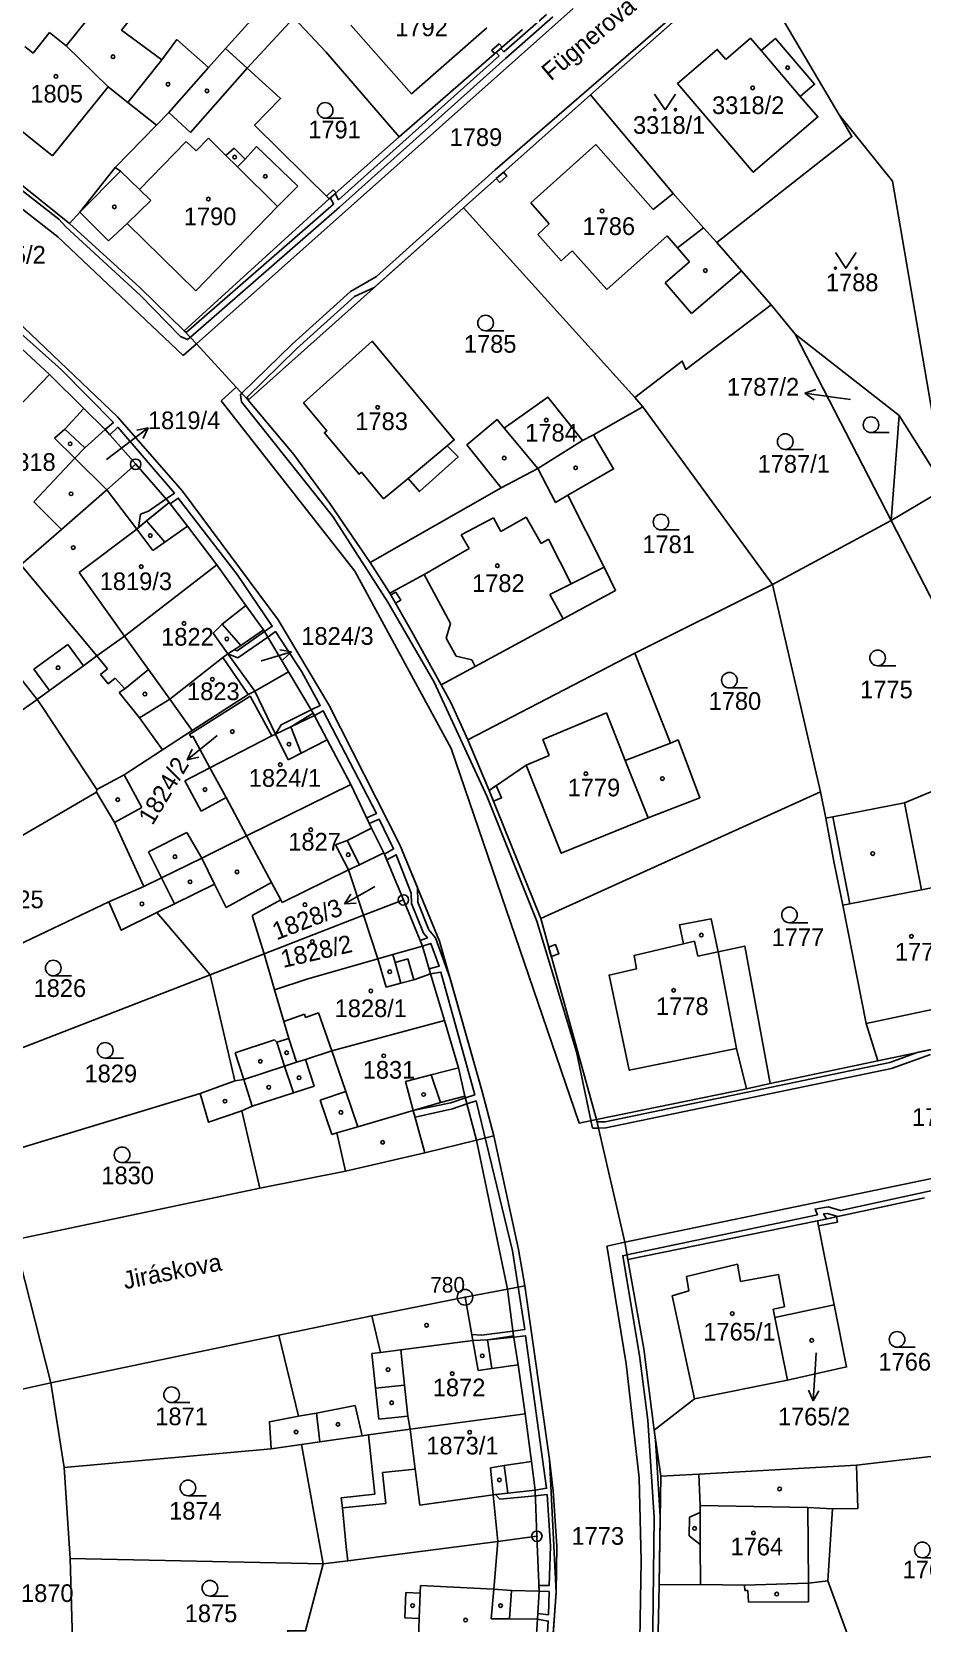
# Model space of a CAD drawing. Extents: x -784124 to -780570, y -980818 to -976926.
# Drawn here: x -782213.7 to -782128, y -978586.4 to -978433.4 of the extents above; entities that cross this region are included whole.
import ezdxf
from ezdxf.enums import TextEntityAlignment as Align

# ---------------------------------------------------------------- set-up
doc = ezdxf.new("R2010")
doc.units = 0
doc.header["$LTSCALE"] = 3.138375
doc.header["$MEASUREMENT"] = 0
doc.linetypes.add('0_051C', pattern=[0])
for name, color, linetype in [('1', 7, 'CONTINUOUS'), ('1008', 1, 'CONTINUOUS'), ('101', 1, 'CONTINUOUS'), ('1016', 1, 'CONTINUOUS'), ('1029', 1, 'CONTINUOUS'), ('105', 1, 'CONTINUOUS'), ('18', 1, 'CONTINUOUS'), ('21800', 1, 'CONTINUOUS'), ('21900', 1, 'CONTINUOUS'), ('21999', 1, 'CONTINUOUS'), ('23700', 1, 'CONTINUOUS'), ('304', 1, 'CONTINUOUS'), ('314', 1, 'CONTINUOUS'), ('402', 1, 'CONTINUOUS'), ('404', 1, 'CONTINUOUS')]:
    doc.layers.add(name, color=color, linetype=linetype)

# ---------------------------------------------------------------- blocks, each defined once
blk = doc.blocks.new('4_02$0')
at = {"layer": '404', "color": 255, "linetype": 'Continuous'}
blk.add_circle((-0.01, 0), 0.175, dxfattribs=at)
blk = doc.blocks.new('1029$1')
at = {"layer": '1029', "color": 6, "linetype": 'Continuous'}
for p, q in [((0, 3), (-0.5, 2)), ((0, 0), (0, 3)), ((0, 3), (0.5, 2))]:
    blk.add_line(p, q, dxfattribs=at)
blk = doc.blocks.new('3_04$3')
at = {"layer": '304', "color": 255, "linetype": 'Continuous'}
blk.add_line((0.01, 0), (1.76, 0), dxfattribs=at)
blk.add_circle((0.01, 0.75), 0.75, dxfattribs=at)
blk = doc.blocks.new('3_14$2')
at = {"layer": '314', "color": 255, "linetype": 'Continuous'}
blk.add_lwpolyline([(-1, 1.5), (0, 0), (1, 1.5)], dxfattribs=at)
for centre in [(-1, 0), (1, 0)]:
    blk.add_circle(centre, 0.1, dxfattribs=at)
blk = doc.blocks.new('$15')
at = {"layer": '1', "color": 254, "linetype": 'Continuous'}
for points in [[(2.485, 86.585), (8.565, 81.165), (13.575, 76.105), (12.785, 75.435), (13.225, 74.935), (13.985, 75.655), (19.435, 69.315), (18.635, 68.765), (18.925, 68.435), (19.025, 68.305), (19.815, 68.855), (25.465, 61.505), (28.845, 56.515), (28.115, 56.005), (28.425, 55.485), (29.175, 56.015), (31.685, 52.145), (33.475, 48.905), (32.605, 48.475), (32.905, 47.955), (33.755, 48.375), (38.865, 38.515), (37.935, 38.095), (38.185, 37.555), (39.135, 37.975), (40.525, 35.105), (39.635, 34.615), (39.865, 34.055), (40.765, 34.555), (42.225, 30.865), (42.255, 29.875), (43.405, 27.015), (43.785, 26.545), (43.095, 26.295), (43.305, 25.775), (44.105, 26.025), (44.895, 23.835), (43.935, 23.585), (44.085, 23.085), (45.075, 23.265), (48.325, 11.475), (47.435, 11.165), (47.585, 10.585), (48.475, 10.885), (51.955, -3.535), (53.135, -11.115), (51.995, -11.255), (52.055, -11.705), (52.075, -11.855), (53.225, -11.705), (55.235, -26.375), (54.135, -26.555), (54.155, -27.085), (55.295, -26.965), (55.615, -31.935), (55.505, -35.705), (54.495, -35.735), (54.515, -36.265), (55.485, -36.305), (55.425, -38.545), (54.385, -38.415), (54.355, -38.965), (55.395, -39.145), (54.845, -48.225)], [(55.045, -51.725), (56.175, -36.345), (56.215, -31.925), (55.875, -26.605), (55.525, -23.605), (53.145, -6.905), (52.545, -3.415), (50.155, 7.515), (49.035, 11.785), (45.955, 22.655), (44.545, 26.555), (43.925, 27.325), (42.855, 29.995), (42.815, 31.385), (41.115, 35.495), (34.295, 48.975), (29.425, 57.125), (20.225, 69.525), (13.975, 76.655), (2.875, 87.225)], [(-16.185, 113.925), (-16.645, 112.795), (-16.345, 112.615), (-9.145, 108.325), (-0.175, 102.275), (8.325, 95.675), (8.995, 94.945), (16.185, 88.315), (20.015, 84.375), (20.715, 84.095), (20.975, 84.325), (35.325, 96.815), (51.305, 111.125), (55.855, 115.115)], [(70.205, 117.645), (50.295, 100.415), (38.875, 90.165), (36.395, 88.715), (30.765, 83.635), (25.935, 78.925), (25.785, 78.785), (25.895, 78.105), (34.695, 67.075), (39.955, 58.845), (44.415, 51.145), (49.525, 40.135), (54.315, 28.155), (58.115, 15.585), (59.665, 8.265), (60.235, 8.265), (60.955, 8.275), (88.415, 13.985), (92.155, 15.345)], [(94.555, 2.755), (83.525, 0.325), (82.315, 0.685), (81.075, 0.485), (81.295, -0.065), (62.975, -3.925), (62.575, -4.005), (64.175, -13.595), (64.995, -19.805), (65.575, -29.175), (65.415, -42.625)], [(65.925, -43.255), (66.055, -35.665), (66.165, -29.045), (65.715, -21.745), (65.575, -20.795), (64.585, -12.975), (63.055, -4.385), (81.305, -0.645), (82.165, -0.465), (81.885, 0.005), (82.275, 0.065), (83.265, -0.225), (91.585, 1.555)], [(103.815, 18.225), (90.985, 15.555), (88.255, 14.565), (60.885, 8.875), (60.095, 8.865), (60.045, 9.085), (54.675, 28.415), (49.725, 40.725), (47.675, 45.595), (46.055, 49.135), (45.105, 50.905), (42.235, 56.065), (40.155, 59.705), (38.265, 62.665), (34.395, 68.315), (30.935, 73.035), (26.535, 78.275), (26.425, 78.565), (31.175, 83.195), (36.755, 88.235), (38.655, 89.095), (47.235, 96.765), (59.475, 107.615), (70.865, 117.715)], [(55.235, 115.365), (51.125, 111.775), (50.835, 112.085), (50.385, 111.685), (50.675, 111.375), (35.215, 97.535), (34.915, 98.145), (34.445, 97.735), (34.755, 97.115), (20.565, 84.765), (20.395, 84.945), (16.155, 89.055), (9.365, 95.245), (0.635, 102.225), (-3.255, 105.075), (-5.405, 106.515), (-13.325, 111.515), (-16.055, 113.125), (-8.835, 125.635)]]:
    blk.add_lwpolyline(points, dxfattribs=at)
blk = doc.blocks.new('1_01$18')
at = {"layer": '101', "color": 3, "linetype": 'Continuous'}
for radius in [0.75, 0.03]:
    blk.add_circle((0, 0), radius, dxfattribs=at)
blk = doc.blocks.new('1_05$19')
at = {"layer": '105', "color": 3, "linetype": 'Continuous'}
for radius in [0.5, 0.0303]:
    blk.add_circle((0, 0), radius, dxfattribs=at)

msp = doc.modelspace()

# ---------------------------------------------------------------- linework, layer by layer
at = {"layer": '1029', "color": 255, "linetype": 'Continuous'}
for p, q in [((-782134.94, -978468.75), (-782136.36, -978468.55)), ((-782206.5, -978474.51), (-782204.88, -978473.28)), ((-782191.61, -978493.89), (-782191.58, -978493.88)), ((-782195.84, -978501.05), (-782196.39, -978501.49)), ((-782180.67, -978515.56), (-782181, -978515.75)), ((-782138.22, -978560.41), (-782138.32, -978562.03))]:
    msp.add_line(p, q, dxfattribs=at)
at = {"layer": '21800', "color": 255, "linetype": 'Continuous'}
for p, q in [((-782210.37, -978434.73), (-782207.59, -978431.26)), ((-782197.85, -978463.37), (-782161.6, -978431.13)), ((-782213.56, -978435.42), (-782211.97, -978433.45)), ((-782211.97, -978433.45), (-782210.37, -978434.73)), ((-782177.15, -978439.34), (-782182.98, -978432.74)), ((-782169.92, -978432.99), (-782177.15, -978439.34)), ((-782214.34, -978434.8), (-782213.56, -978435.42)), ((-782206.35, -978438.66), (-782210.37, -978434.73)), ((-782195.06, -978435), (-782192.96, -978436.89)), ((-782201.16, -978436.08), (-782204.43, -978440.17)), ((-782143.53, -978435.19), (-782139.76, -978439.59)), ((-782192.96, -978436.89), (-782198.41, -978443.06)), ((-782206.35, -978438.66), (-782211.7, -978445.3)), ((-782204.43, -978440.17), (-782206.35, -978438.66)), ((-782204.43, -978440.17), (-782201.69, -978442.36)), ((-782198.41, -978443.06), (-782200.5, -978441.15)), ((-782211.7, -978445.3), (-782216.4, -978441.53)), ((-782223.66, -978443.36), (-782211.17, -978453.09)), ((-782203.32, -978448.54), (-782198.83, -978443.92)), ((-782198.83, -978443.92), (-782197.88, -978444.84)), ((-782197.88, -978444.84), (-782196.7, -978443.61)), ((-782196.7, -978443.61), (-782195.03, -978445.26)), ((-782159.42, -978444.22), (-782165.69, -978449.84)), ((-782153.9, -978450.47), (-782159.42, -978444.22)), ((-782195.03, -978445.26), (-782194.22, -978444.56)), ((-782193.89, -978446.38), (-782195.03, -978445.26)), ((-782194.22, -978444.56), (-782193.15, -978445.63)), ((-782193.89, -978446.38), (-782193.15, -978445.63)), ((-782193.15, -978445.63), (-782192.06, -978444.4)), ((-782192.06, -978444.4), (-782188.09, -978448.23)), ((-782205.14, -978446.77), (-782209.05, -978450.73)), ((-782205.14, -978446.77), (-782205.65, -978446.44)), ((-782203.32, -978448.54), (-782205.14, -978446.77)), ((-782190.04, -978450.17), (-782193.89, -978446.38)), ((-782202.23, -978449.6), (-782203.32, -978448.54)), ((-782188.09, -978448.23), (-782190.04, -978450.17)), ((-782204.51, -978451.82), (-782202.23, -978449.6)), ((-782190.04, -978450.17), (-782197.89, -978458.3)), ((-782165.69, -978449.84), (-782163.92, -978451.86)), ((-782151.98, -978448.94), (-782153.9, -978450.47)), ((-782209.05, -978450.73), (-782206.29, -978453.48)), ((-782206.29, -978453.48), (-782204.51, -978451.82)), ((-782197.89, -978458.3), (-782204.51, -978451.82)), ((-782163.92, -978451.86), (-782165, -978452.87)), ((-782211.17, -978453.09), (-782199.11, -978464.52)), ((-782165, -978452.87), (-782162.77, -978455.39)), ((-782158.37, -978458.16), (-782152.56, -978452.99)), ((-782152.56, -978452.99), (-782151.58, -978454.14)), ((-782151.58, -978454.14), (-782149.06, -978452.23)), ((-782162.77, -978455.39), (-782161.69, -978454.43)), ((-782161.69, -978454.43), (-782158.37, -978458.16)), ((-782151.58, -978454.14), (-782150.41, -978455.5)), ((-782150.41, -978455.5), (-782152.76, -978457.52)), ((-782150.22, -978460.48), (-782145.42, -978456.36)), ((-782152.76, -978457.52), (-782150.22, -978460.48)), ((-782205.43, -978470.41), (-782216.53, -978459.84)), ((-782199.11, -978464.52), (-782197.85, -978463.37)), ((-782194.02, -978467.54), (-782195.46, -978468.86)), ((-782210.5, -978471.6), (-782208.68, -978469.59)), ((-782195.46, -978468.86), (-782182.62, -978485.23)), ((-782211.49, -978472.46), (-782210.5, -978471.6)), ((-782210.5, -978471.6), (-782208.59, -978473.38)), ((-782199.18, -978477.54), (-782205.43, -978470.41)), ((-782168.25, -978471.48), (-782165, -978475.37)), ((-782125.84, -978477.31), (-782130.24, -978470.28)), ((-782209.55, -978474.37), (-782211.49, -978472.46)), ((-782173.73, -978473.2), (-782177.47, -978476.32)), ((-782213.49, -978478.57), (-782209.55, -978474.37)), ((-782165, -978475.37), (-782163.31, -978478.63)), ((-782203.59, -978481.22), (-782206.47, -978477.41)), ((-782189.98, -978489.94), (-782199.18, -978477.54)), ((-782213.49, -978478.57), (-782210.81, -978481.23)), ((-782202.65, -978480.39), (-782200.48, -978478.63)), ((-782163.31, -978478.63), (-782162.13, -978477.95)), ((-782203.59, -978481.22), (-782202.65, -978480.39)), ((-782202.65, -978480.39), (-782200.9, -978482.46)), ((-782198.72, -978480.93), (-782200.9, -978482.46)), ((-782169.27, -978480.11), (-782172.38, -978481.76)), ((-782168.57, -978481.43), (-782169.27, -978480.11)), ((-782166.12, -978480.05), (-782168.57, -978481.43)), ((-782164.69, -978482.58), (-782166.12, -978480.05)), ((-782209.12, -978485.38), (-782203.59, -978481.22)), ((-782202.05, -978483.27), (-782203.59, -978481.22)), ((-782200.9, -978482.46), (-782202.05, -978483.27)), ((-782172.38, -978481.76), (-782171.61, -978483.07)), ((-782163.98, -978482.18), (-782164.69, -978482.58)), ((-782161.79, -978486.46), (-782163.98, -978482.18)), ((-782171.61, -978483.07), (-782175.94, -978485.55)), ((-782214.74, -978484.63), (-782207.44, -978493.39)), ((-782204.76, -978491.48), (-782209.12, -978485.38)), ((-782182.62, -978485.23), (-782173.33, -978502.3)), ((-782161.79, -978486.46), (-782158.64, -978484.87)), ((-782175.94, -978485.55), (-782179.25, -978487.36)), ((-782175.94, -978485.55), (-782173.4, -978490.27)), ((-782163.85, -978487.5), (-782161.79, -978486.46)), ((-782193.08, -978488.54), (-782195.37, -978490.34)), ((-782162.58, -978489.83), (-782163.85, -978487.5)), ((-782185.11, -978498.09), (-782189.98, -978489.94)), ((-782202.44, -978494.71), (-782204.76, -978491.48)), ((-782196.22, -978491.2), (-782195.37, -978490.34)), ((-782194.81, -978493.18), (-782196.22, -978491.2)), ((-782195.37, -978490.34), (-782193.58, -978492.4)), ((-782173.4, -978490.27), (-782173.81, -978491.7)), ((-782213.48, -978494.68), (-782210.2, -978492.3)), ((-782210.2, -978492.3), (-782208.71, -978494.35)), ((-782173.81, -978491.7), (-782172.85, -978493.42)), ((-782211.99, -978496.73), (-782213.48, -978494.68)), ((-782207.44, -978493.39), (-782206.41, -978494.63)), ((-782206.41, -978494.63), (-782207.06, -978495.18)), ((-782202.44, -978494.71), (-782204.74, -978496.55)), ((-782202.44, -978494.71), (-782200.41, -978497.55)), ((-782195.29, -978493.54), (-782192.88, -978497.1)), ((-782172.85, -978493.42), (-782171.36, -978493.78)), ((-782171.36, -978493.78), (-782171.02, -978494.4)), ((-782207.06, -978495.18), (-782206.33, -978496.07)), ((-782206.33, -978496.07), (-782205.67, -978495.52)), ((-782205.67, -978495.52), (-782204.74, -978496.55)), ((-782205.29, -978496.9), (-782204.74, -978496.55)), ((-782203.33, -978499.35), (-782205.29, -978496.9)), ((-782200.41, -978497.55), (-782198.26, -978500.56)), ((-782192.24, -978496.77), (-782190.24, -978500.91)), ((-782186.62, -978498.89), (-782188.78, -978500.21)), ((-782178.29, -978511.57), (-782185.11, -978498.09)), ((-782158.4, -978498.88), (-782164.53, -978501.42)), ((-782156.59, -978503.44), (-782158.4, -978498.88)), ((-782190.24, -978500.91), (-782188.78, -978500.21)), ((-782188.78, -978500.21), (-782187.78, -978502.75)), ((-782190.24, -978500.91), (-782190.59, -978501.09)), ((-782189.03, -978503.4), (-782190.24, -978500.91)), ((-782187.78, -978502.75), (-782185.27, -978501.46)), ((-782173.33, -978502.3), (-782161.03, -978538.32)), ((-782164.53, -978501.42), (-782163.91, -978502.97)), ((-782152.25, -978501.8), (-782156.59, -978503.44)), ((-782187.78, -978502.75), (-782189.03, -978503.4)), ((-782163.91, -978502.97), (-782166.14, -978503.9)), ((-782156.59, -978503.44), (-782154.4, -978508.97)), ((-782203.11, -978507.96), (-782204.79, -978504.83)), ((-782196.55, -978504.15), (-782198.97, -978505.4)), ((-782198.97, -978505.4), (-782197.38, -978508.32)), ((-782196.55, -978504.15), (-782195, -978507)), ((-782205.73, -978509.42), (-782203.11, -978507.96)), ((-782197.38, -978508.32), (-782195, -978507)), ((-782193.03, -978510.71), (-782195, -978507)), ((-782129.72, -978507.53), (-782128.09, -978515.89)), ((-782183.34, -978511.14), (-782181, -978509.96)), ((-782134.98, -978517.24), (-782136.62, -978508.88)), ((-782198.77, -978510.36), (-782202.46, -978512.25)), ((-782197.34, -978512.83), (-782198.77, -978510.36)), ((-782190.63, -978515.18), (-782193.03, -978510.71)), ((-782183.34, -978511.14), (-782184.47, -978511.55)), ((-782184.47, -978511.55), (-782183.21, -978513.98)), ((-782183.34, -978511.14), (-782182.16, -978513.47)), ((-782202.46, -978512.25), (-782201.19, -978514.72)), ((-782196.1, -978515.34), (-782197.34, -978512.83)), ((-782174.47, -978520.82), (-782178.29, -978511.57)), ((-782183.21, -978513.98), (-782189.59, -978517.12)), ((-782201.19, -978514.72), (-782199.96, -978517.24)), ((-782196.1, -978515.34), (-782199.96, -978517.24)), ((-782194.99, -978517.58), (-782196.1, -978515.34)), ((-782190.63, -978515.18), (-782194.99, -978517.58)), ((-782189.74, -978516.84), (-782190.63, -978515.18)), ((-782134.98, -978517.24), (-782128.09, -978515.89)), ((-782128.09, -978515.89), (-782124.83, -978515.25)), ((-782199.96, -978517.24), (-782201.66, -978518.08)), ((-782192.47, -978518.37), (-782189.74, -978516.84)), ((-782189.59, -978517.12), (-782189.74, -978516.84)), ((-782135.67, -978517.37), (-782134.98, -978517.24)), ((-782191.33, -978522.05), (-782192.47, -978518.37)), ((-782178.95, -978522.11), (-782180.39, -978522.52)), ((-782176.1, -978521.29), (-782178.95, -978522.11)), ((-782178.73, -978522.88), (-782178.95, -978522.11)), ((-782170.37, -978535.28), (-782174.47, -978520.82)), ((-782149.94, -978520.83), (-782150.99, -978521.07)), ((-782149.61, -978522.26), (-782149.94, -978520.83)), ((-782147.65, -978521.84), (-782149.61, -978522.26)), ((-782145.88, -978531.14), (-782147.65, -978521.84)), ((-782180.39, -978522.52), (-782179.61, -978525.26)), ((-782177.52, -978522.53), (-782178.73, -978522.88)), ((-782178.17, -978524.85), (-782178.73, -978522.88)), ((-782176.94, -978524.55), (-782177.52, -978522.53)), ((-782179.61, -978525.26), (-782178.17, -978524.85)), ((-782178.17, -978524.85), (-782176.94, -978524.55)), ((-782176.94, -978524.55), (-782175.32, -978523.98)), ((-782190.32, -978525.49), (-782189.43, -978528.55)), ((-782133.41, -978528.73), (-782124.29, -978526.81)), ((-782189.43, -978528.55), (-782187.45, -978527.85)), ((-782187.45, -978527.85), (-782187.34, -978528.15)), ((-782187.34, -978528.15), (-782186.1, -978527.71)), ((-782186.1, -978527.71), (-782184.82, -978531.37)), ((-782189.43, -978528.55), (-782188.95, -978530.18)), ((-782194.13, -978531.55), (-782190.35, -978530.31)), ((-782190.35, -978530.31), (-782190.1, -978530.55)), ((-782188.95, -978530.18), (-782190.1, -978530.55)), ((-782189.36, -978532.84), (-782190.1, -978530.55)), ((-782188.21, -978532.47), (-782188.95, -978530.18)), ((-782184.82, -978531.37), (-782183.48, -978535.29)), ((-782193.3, -978534.12), (-782194.13, -978531.55)), ((-782188.52, -978535.4), (-782189.36, -978532.84)), ((-782187.36, -978532.19), (-782186.53, -978534.76)), ((-782192.47, -978536.68), (-782193.3, -978534.12)), ((-782177.75, -978534.32), (-782175.28, -978533.68)), ((-782176.99, -978537.1), (-782177.75, -978534.32)), ((-782175.28, -978533.68), (-782172.63, -978532.99)), ((-782174.37, -978536.35), (-782175.28, -978533.68)), ((-782192.47, -978536.68), (-782188.52, -978535.4)), ((-782186.53, -978534.76), (-782188.52, -978535.4)), ((-782185.94, -978536.13), (-782183.48, -978535.29)), ((-782183.48, -978535.29), (-782182.33, -978538.68)), ((-782172.02, -978535.72), (-782174.37, -978536.35)), ((-782169.25, -978539.55), (-782170.37, -978535.28)), ((-782192.47, -978536.68), (-782193.48, -978537.13)), ((-782184.82, -978539.41), (-782185.94, -978536.13)), ((-782182.33, -978538.68), (-782176.99, -978537.1)), ((-782174.37, -978536.35), (-782176.99, -978537.1)), ((-782176.99, -978537.1), (-782175.87, -978541.17)), ((-782096.29, -978537.22), (-782156.64, -978549.78)), ((-782184.34, -978539.27), (-782182.33, -978538.68)), ((-782161.03, -978538.32), (-782159.36, -978537.98)), ((-782184.34, -978539.27), (-782184.82, -978539.41)), ((-782183.5, -978542.93), (-782184.34, -978539.27)), ((-782170.9, -978539.95), (-782169.25, -978539.55)), ((-782215.36, -978549.54), (-782211.85, -978563.28)), ((-782156.64, -978549.78), (-782158.36, -978550.14)), ((-782158.36, -978550.14), (-782158.34, -978550.28)), ((-782158.34, -978550.28), (-782156.5, -978561.48)), ((-782150.72, -978553.07), (-782145.8, -978551.9)), ((-782145.8, -978551.9), (-782145.5, -978553.55)), ((-782167.93, -978554.29), (-782166.26, -978553.97)), ((-782166.26, -978553.97), (-782163.88, -978570.67)), ((-782150.48, -978554.46), (-782150.72, -978553.07)), ((-782145.5, -978553.55), (-782141.86, -978552.89)), ((-782141.86, -978552.89), (-782141.29, -978556)), ((-782171.26, -978559.24), (-782172.01, -978555.07)), ((-782152.08, -978554.92), (-782150.48, -978554.46)), ((-782149.94, -978564.82), (-782152.08, -978554.92)), ((-782180.97, -978556.84), (-782180.13, -978560.37)), ((-782141.29, -978556), (-782142.36, -978556.21)), ((-782142.36, -978556.21), (-782142.2, -978557.02)), ((-782167.35, -978558.77), (-782169.84, -978559.15)), ((-782180.13, -978560.37), (-782180.97, -978560.48)), ((-782180.97, -978560.48), (-782180.62, -978563.81)), ((-782178.19, -978560.12), (-782180.13, -978560.37)), ((-782178.19, -978560.12), (-782171.26, -978559.24)), ((-782177.83, -978563.51), (-782178.19, -978560.12)), ((-782169.84, -978559.15), (-782171.26, -978559.24)), ((-782171.26, -978559.24), (-782170.74, -978562.12)), ((-782169.42, -978561.93), (-782169.84, -978559.15)), ((-782170.74, -978562.12), (-782169.42, -978561.93)), ((-782169.42, -978561.93), (-782166.89, -978561.58)), ((-782156.5, -978561.48), (-782155.27, -978572.42)), ((-782180.62, -978563.81), (-782177.83, -978563.51)), ((-782177.83, -978563.51), (-782177.52, -978566.5)), ((-782180.62, -978563.81), (-782180.3, -978566.79)), ((-782186.28, -978566.2), (-782188.02, -978566.5)), ((-782182.58, -978565.46), (-782186.28, -978566.2)), ((-782186.28, -978566.2), (-782185.96, -978568.98)), ((-782181.9, -978568.4), (-782182.58, -978565.46)), ((-782180.3, -978566.79), (-782177.52, -978566.5)), ((-782177.3, -978567.75), (-782177.52, -978566.5)), ((-782176.8, -978571.6), (-782177.3, -978567.75)), ((-782181.28, -978568.31), (-782180.7, -978574.01)), ((-782165.62, -978570.86), (-782168.24, -978571.26)), ((-782163.88, -978570.67), (-782163.23, -978583.41)), ((-782179.94, -978571.92), (-782176.8, -978571.6)), ((-782179.64, -978574.9), (-782179.94, -978571.92)), ((-782176.35, -978575.05), (-782176.8, -978571.6)), ((-782168.24, -978571.26), (-782169.57, -978571.46)), ((-782169.57, -978571.46), (-782169.31, -978574.07)), ((-782167.88, -978573.89), (-782168.24, -978571.26)), ((-782155.27, -978572.42), (-782155.07, -978580.41)), ((-782149.39, -978575.09), (-782149.52, -978572.07)), ((-782180.7, -978574.01), (-782183.91, -978574.34)), ((-782176.35, -978575.05), (-782169.31, -978574.07)), ((-782167.88, -978573.89), (-782169.31, -978574.07)), ((-782168.86, -978578.54), (-782169.31, -978574.07)), ((-782165.27, -978573.62), (-782167.88, -978573.89)), ((-782183.91, -978574.34), (-782183.81, -978575.33)), ((-782183.81, -978575.33), (-782179.64, -978574.9)), ((-782183.43, -978579.06), (-782183.81, -978575.33)), ((-782150.42, -978576.2), (-782149.39, -978575.78)), ((-782149.39, -978575.78), (-782149.39, -978575.09)), ((-782149.39, -978575.09), (-782139.03, -978575.29)), ((-782149.39, -978575.78), (-782149.38, -978578.83)), ((-782139.03, -978575.29), (-782138.96, -978582.57)), ((-782139.03, -978575.29), (-782136.67, -978575.42)), ((-782150.44, -978578.02), (-782150.42, -978576.2)), ((-782168.86, -978578.54), (-782169.24, -978583.14)), ((-782149.38, -978578.83), (-782150.44, -978578.02)), ((-782149.36, -978582.68), (-782149.38, -978578.83)), ((-782183.29, -978580.41), (-782183.43, -978579.06)), ((-782155.07, -978580.41), (-782155.24, -978590.09)), ((-782177.71, -978583.47), (-782177.8, -978585.9)), ((-782176.32, -978583.52), (-782177.71, -978583.47)), ((-782176.29, -978582.78), (-782176.32, -978583.52)), ((-782169.24, -978583.14), (-782176.29, -978582.78)), ((-782169.49, -978585.98), (-782169.24, -978583.14)), ((-782167.55, -978583.27), (-782169.24, -978583.14)), ((-782167.72, -978586), (-782167.55, -978583.27)), ((-782164.89, -978583.33), (-782167.55, -978583.27)), ((-782163.23, -978583.41), (-782164.75, -978604.08)), ((-782153.35, -978582.73), (-782149.36, -978582.68)), ((-782145.13, -978582.74), (-782149.36, -978582.68)), ((-782138.96, -978582.57), (-782145.13, -978582.74)), ((-782145.13, -978582.74), (-782145.1, -978583.28)), ((-782145.1, -978583.28), (-782144.8, -978583.26)), ((-782144.8, -978583.26), (-782144.75, -978584.39)), ((-782138.97, -978584.35), (-782138.96, -978582.57)), ((-782138.96, -978582.57), (-782137.1, -978582.34)), ((-782176.41, -978585.96), (-782176.32, -978583.52)), ((-782144.75, -978584.39), (-782138.97, -978584.35)), ((-782177.8, -978585.9), (-782176.41, -978585.96)), ((-782176.56, -978590.08), (-782176.41, -978585.96)), ((-782167.72, -978586), (-782169.49, -978585.98)), ((-782167.72, -978586), (-782165.05, -978586.03))]:
    msp.add_line(p, q, dxfattribs=at)
at = {"layer": '21900', "color": 3, "linetype": 'Continuous'}
for p, q in [((-782159.93, -978439.45), (-782146.88, -978427.88)), ((-782166.48, -978433.16), (-782178.33, -978443.48)), ((-782159.93, -978439.45), (-782172.17, -978450.3)), ((-782178.33, -978443.48), (-782185.08, -978449.44)), ((-782185.08, -978449.44), (-782199.01, -978462.12)), ((-782172.17, -978450.3), (-782192.87, -978468.79)), ((-782155.68, -978468.56), (-782172.17, -978450.3)), ((-782140.25, -978462.44), (-782142.55, -978459.64)), ((-782154.92, -978469.45), (-782155.68, -978468.56)), ((-782154.92, -978469.45), (-782159.64, -978472.14)), ((-782142.44, -978486.53), (-782154.92, -978469.45)), ((-782206.62, -978471.63), (-782203.69, -978474.97)), ((-782159.64, -978472.14), (-782160.72, -978472.68)), ((-782203.69, -978474.97), (-782206.47, -978477.41)), ((-782168.53, -978477.24), (-782181.14, -978484.4)), ((-782125.84, -978477.31), (-782131.02, -978480.38)), ((-782131.02, -978480.38), (-782142.44, -978486.53)), ((-782131.02, -978480.38), (-782124.4, -978493.23)), ((-782142.44, -978486.53), (-782155.67, -978493.13)), ((-782142.44, -978486.53), (-782137.8, -978506.46)), ((-782213.18, -978497.59), (-782219.82, -978489.15)), ((-782191.39, -978490.89), (-782188.98, -978494.93)), ((-782192.24, -978496.77), (-782194.81, -978493.18)), ((-782155.67, -978493.13), (-782171.73, -978501.47)), ((-782188.98, -978494.93), (-782192.24, -978496.77)), ((-782188.98, -978494.93), (-782186.62, -978498.89)), ((-782226.6, -978507.13), (-782213.18, -978497.59)), ((-782169.68, -978506.34), (-782171.73, -978501.47)), ((-782129.72, -978507.53), (-782120.65, -978503.71)), ((-782227.75, -978518.31), (-782207.47, -978506.5)), ((-782207.47, -978506.5), (-782207.44, -978506.25)), ((-782164.73, -978518.65), (-782169.68, -978506.34)), ((-782137.8, -978506.46), (-782164.73, -978518.65)), ((-782137.8, -978506.46), (-782137.31, -978509.01)), ((-782179.82, -978512.32), (-782177.94, -978516.86)), ((-782206.26, -978517.05), (-782202.9, -978515.56)), ((-782223.91, -978525.42), (-782206.26, -978517.05)), ((-782177.94, -978516.86), (-782181.77, -978518.34)), ((-782191.33, -978522.05), (-782181.77, -978518.34)), ((-782159.36, -978537.98), (-782164.73, -978518.65)), ((-782196.54, -978524.07), (-782191.33, -978522.05)), ((-782220.16, -978533.22), (-782196.54, -978524.07)), ((-782196.54, -978524.07), (-782194.15, -978534.27)), ((-782115.59, -978528.84), (-782132.31, -978532.32)), ((-782132.31, -978532.32), (-782142.65, -978534.5)), ((-782197.49, -978535.47), (-782194.15, -978534.27)), ((-782142.65, -978534.5), (-782144.92, -978535.03)), ((-782217.42, -978541.51), (-782197.49, -978535.47)), ((-782144.92, -978535.03), (-782159.36, -978537.98)), ((-782170.9, -978539.95), (-782167.93, -978554.29)), ((-782215.36, -978549.54), (-782191.74, -978544.59)), ((-782127.82, -978545.51), (-782138.1, -978547.71)), ((-782156.35, -978551.45), (-782138.1, -978547.71)), ((-782138.1, -978547.71), (-782136.49, -978555.81)), ((-782211.85, -978563.28), (-782189.93, -978558.72)), ((-782217.41, -978564.53), (-782211.85, -978563.28)), ((-782210.57, -978571.43), (-782211.85, -978563.28)), ((-782153.83, -978567.86), (-782153.17, -978572.28)), ((-782210.57, -978571.43), (-782190.67, -978569.64)), ((-782190.67, -978569.64), (-782187.74, -978569.23)), ((-782185.64, -978580.71), (-782187.74, -978569.23)), ((-782209.99, -978580.19), (-782210.57, -978571.43)), ((-782209.99, -978580.19), (-782185.64, -978580.71)), ((-782209.75, -978589.18), (-782209.99, -978580.19))]:
    msp.add_line(p, q, dxfattribs=at)
for points in [[(-782208.99, -978423.95), (-782206.95, -978425.56), (-782201.97, -978429.33), (-782205.04, -978433.22), (-782201.16, -978436.08), (-782199.72, -978434.12), (-782196.69, -978436.81)], [(-782146.88, -978427.88), (-782145, -978426.15), (-782136.03, -978441.36)], [(-782190.43, -978429.86), (-782195.06, -978435), (-782196.69, -978436.81)], [(-782185.08, -978449.44), (-782192.25, -978442.36), (-782189.75, -978439.79), (-782192.96, -978436.89), (-782188.49, -978432.05)], [(-782178.33, -978443.48), (-782185.41, -978435.32), (-782188.49, -978432.05)], [(-782146.92, -978436.04), (-782144.54, -978434), (-782143.53, -978435.19), (-782142.16, -978434.02), (-782138.39, -978438.42), (-782139.76, -978439.59), (-782138.07, -978441.56), (-782144.29, -978446.88), (-782151.58, -978438.36), (-782147.74, -978435.08), (-782146.92, -978436.04)], [(-782196.69, -978436.81), (-782200.5, -978441.15), (-782201.69, -978442.36), (-782205.65, -978446.44), (-782209.05, -978450.73), (-782210.04, -978451.82)], [(-782147.79, -978453.64), (-782149.06, -978452.23), (-782151.98, -978448.94), (-782159.93, -978439.45)], [(-782210.04, -978451.82), (-782218.77, -978444.84), (-782222.66, -978441.99)], [(-782136.03, -978441.36), (-782134.79, -978443.46), (-782147.79, -978453.64)], [(-782199.01, -978462.12), (-782203.25, -978458.01), (-782210.04, -978451.82)], [(-782142.55, -978459.64), (-782145.42, -978456.36), (-782147.79, -978453.64)], [(-782221.33, -978458.09), (-782217.66, -978461.11), (-782215.52, -978463.08), (-782211.99, -978466.33)], [(-782155.68, -978468.56), (-782151.12, -978465.05), (-782150.77, -978465.85), (-782142.55, -978459.64)], [(-782192.87, -978468.79), (-782194.02, -978467.54), (-782197.85, -978463.37), (-782199.01, -978462.12)], [(-782131.02, -978480.38), (-782130.24, -978470.28), (-782140.25, -978462.44)], [(-782179.84, -978478.29), (-782177.47, -978476.32), (-782176.4, -978477.6), (-782172.67, -978474.26), (-782173.73, -978473.2), (-782173.04, -978472.63), (-782180.95, -978463.13), (-782187.54, -978469.05), (-782185.3, -978471.74), (-782185.53, -978471.93), (-782182.2, -978475.92), (-782181.97, -978475.73), (-782179.84, -978478.29)], [(-782227.5, -978482.59), (-782226.04, -978480.96), (-782223.27, -978477.99), (-782221.69, -978476.31), (-782219.95, -978474.6), (-782211.99, -978466.33)], [(-782211.99, -978466.33), (-782208.68, -978469.59), (-782206.62, -978471.63)], [(-782160.72, -978472.68), (-782164.04, -978468.52), (-782168.25, -978471.48), (-782168.93, -978470.67), (-782171.83, -978473.11), (-782168.53, -978477.24)], [(-782181.14, -978484.4), (-782185.01, -978478.75), (-782188.47, -978474.03), (-782192.87, -978468.79)], [(-782206.47, -978477.41), (-782209.55, -978474.37), (-782208.59, -978473.38), (-782206.62, -978471.63)], [(-782159.64, -978472.14), (-782157.72, -978475.41), (-782162.13, -978477.95), (-782158.64, -978484.87), (-782157.52, -978487.09), (-782162.58, -978489.83), (-782171.02, -978494.4), (-782174.3, -978496.16)], [(-782160.72, -978472.68), (-782165, -978475.37), (-782168.53, -978477.24)], [(-782203.69, -978474.97), (-782200.48, -978478.63), (-782198.72, -978480.93), (-782195.88, -978484.64)], [(-782219.82, -978489.15), (-782215.9, -978485.66), (-782214.74, -978484.63), (-782210.81, -978481.23), (-782206.47, -978477.41)], [(-782195.88, -978484.64), (-782204.76, -978491.48), (-782207.44, -978493.39), (-782208.71, -978494.35), (-782211.99, -978496.73), (-782213.18, -978497.59)], [(-782195.88, -978484.64), (-782193.08, -978488.54), (-782191.39, -978490.89)], [(-782174.3, -978496.16), (-782177.17, -978491), (-782179.25, -978487.36), (-782181.14, -978484.4)], [(-782194.81, -978493.18), (-782193.58, -978492.4), (-782191.39, -978490.89)], [(-782201.11, -978502.42), (-782203.33, -978499.35), (-782200.41, -978497.55), (-782195.29, -978493.54), (-782194.81, -978493.18)], [(-782169.68, -978506.34), (-782166.14, -978503.9), (-782162.75, -978512.37), (-782154.4, -978508.97), (-782149.43, -978507.04), (-782151.51, -978501.47), (-782152.25, -978501.8), (-782155.67, -978493.13)], [(-782171.73, -978501.47), (-782173.35, -978497.93), (-782174.3, -978496.16)], [(-782207.44, -978506.25), (-782212.71, -978498.22), (-782213.18, -978497.59)], [(-782201.11, -978502.42), (-782198.26, -978500.56), (-782192.88, -978497.1), (-782192.24, -978496.77)], [(-782198.19, -978501.11), (-782198.36, -978501.21), (-782198.52, -978500.96), (-782192.68, -978497.27), (-782190.59, -978501.09)], [(-782186.62, -978498.89), (-782185.27, -978501.46), (-782183, -978505.77)], [(-782190.59, -978501.09), (-782196.55, -978504.15), (-782198.19, -978501.11)], [(-782207.44, -978506.25), (-782204.79, -978504.83), (-782201.11, -978502.42)], [(-782207.47, -978506.5), (-782205.73, -978509.42), (-782202.9, -978515.56)], [(-782202.9, -978515.56), (-782201.19, -978514.72), (-782197.34, -978512.83), (-782193.03, -978510.71), (-782183, -978505.77)], [(-782183, -978505.77), (-782181, -978509.96), (-782179.82, -978512.32)], [(-782137.31, -978509.01), (-782136.62, -978508.88), (-782129.72, -978507.53)], [(-782137.31, -978509.01), (-782136.49, -978513.33), (-782135.67, -978517.37), (-782133.41, -978528.73), (-782132.31, -978532.32)], [(-782181.77, -978518.34), (-782183.21, -978513.98), (-782182.16, -978513.47), (-782179.82, -978512.32)], [(-782196.54, -978524.07), (-782201.66, -978518.08), (-782205.08, -978519.77), (-782206.26, -978517.05)], [(-782177.94, -978516.86), (-782176.1, -978521.29), (-782175.32, -978523.98), (-782173.99, -978528.46)], [(-782181.77, -978518.34), (-782180.39, -978522.52), (-782187.22, -978524.48), (-782190.32, -978525.49), (-782191.33, -978522.05)], [(-782144.92, -978535.03), (-782145.88, -978531.14), (-782156.22, -978533.23), (-782158.16, -978524.09), (-782155.5, -978523.48), (-782155.74, -978522.19), (-782150.99, -978521.07), (-782151.38, -978519.26), (-782148.33, -978518.68), (-782147.65, -978521.84), (-782145.1, -978521.29), (-782142.65, -978534.5)], [(-782194.15, -978534.27), (-782193.3, -978534.12), (-782189.36, -978532.84), (-782188.21, -978532.47), (-782187.36, -978532.19), (-782184.82, -978531.37), (-782173.99, -978528.46)], [(-782173.99, -978528.46), (-782172.63, -978532.99), (-782172.02, -978535.72), (-782170.9, -978539.95)], [(-782191.74, -978544.59), (-782193.48, -978537.13), (-782196.7, -978538.23), (-782197.49, -978535.47)], [(-782159.36, -978537.98), (-782156.64, -978549.78), (-782156.35, -978551.45)], [(-782191.74, -978544.59), (-782183.5, -978542.93), (-782175.87, -978541.17), (-782170.9, -978539.95)], [(-782153.83, -978567.86), (-782154.82, -978560.04), (-782156.35, -978551.45)], [(-782189.93, -978558.72), (-782180.97, -978556.84), (-782172.01, -978555.07), (-782167.93, -978554.29)], [(-782167.93, -978554.29), (-782167.35, -978558.77), (-782166.89, -978561.58), (-782166.24, -978566.28)], [(-782140.99, -978563.03), (-782142.2, -978557.02), (-782136.49, -978555.81)], [(-782136.49, -978555.81), (-782135.3, -978561.77), (-782140.99, -978563.03)], [(-782190.67, -978569.64), (-782190.83, -978567.04), (-782188.02, -978566.5), (-782189.93, -978558.72)], [(-782140.99, -978563.03), (-782149.94, -978564.82), (-782153.83, -978567.86)], [(-782187.74, -978569.23), (-782185.96, -978568.98), (-782181.9, -978568.4), (-782181.28, -978568.31), (-782177.3, -978567.75), (-782166.24, -978566.28)], [(-782166.24, -978566.28), (-782165.62, -978570.86), (-782165.27, -978573.62), (-782165.1, -978578.05)], [(-782134.35, -978571.2), (-782149.52, -978572.07), (-782153.17, -978572.28)], [(-782134.35, -978571.2), (-782134.23, -978575.39), (-782136.67, -978575.42), (-782137.1, -978582.34), (-782134.86, -978588.46), (-782134.92, -978591.16)], [(-782121.96, -978569.76), (-782122.54, -978569.83), (-782134.35, -978571.2)], [(-782153.17, -978572.28), (-782153.35, -978582.73), (-782153.48, -978590.32)], [(-782165.1, -978578.05), (-782168.86, -978578.54), (-782183.29, -978580.41), (-782185.64, -978580.71)], [(-782165.1, -978578.05), (-782164.89, -978583.33), (-782165.05, -978586.03), (-782165.35, -978590.77)], [(-782189.08, -978589.84), (-782189.06, -978587.13), (-782187.37, -978587.15), (-782185.64, -978580.71)]]:
    msp.add_lwpolyline(points, dxfattribs=at)
at = {"layer": '21999', "color": 3, "linetype": 'Continuous'}
msp.add_line((-782131.02, -978480.38), (-782140.25, -978462.44), dxfattribs=at)
msp.add_lwpolyline([(-782125.84, -978477.31), (-782130.89, -978447.74), (-782136.03, -978441.36)], dxfattribs=at)
at = {"layer": '23700', "color": 255, "linetype": '0_051C'}
for points in [[(-782169.16, -978435.49), (-782168.44, -978434.87), (-782168.74, -978434.55), (-782169.44, -978435.15), (-782169.16, -978435.49)], [(-782168.31, -978446.88), (-782169, -978447.49), (-782168.66, -978447.86), (-782167.98, -978447.26), (-782168.31, -978446.88)], [(-782184.7, -978448.57), (-782185.35, -978449.18), (-782185.08, -978449.44), (-782184.42, -978448.85), (-782184.7, -978448.57)], [(-782200.77, -978478.3), (-782202.44, -978479.46), (-782203.21, -978479.75), (-782203.41, -978481.06), (-782200.48, -978478.63), (-782200.77, -978478.3)], [(-782178.67, -978487.25), (-782179.16, -978487.52), (-782178.7, -978488.33), (-782178.19, -978488.02), (-782178.67, -978487.25)], [(-782191.29, -978491.06), (-782193.93, -978492.9), (-782194.21, -978492.8), (-782194.81, -978493.18), (-782193.85, -978493.58), (-782190.98, -978491.58), (-782191.29, -978491.06)], [(-782186.8, -978498.59), (-782189.68, -978500.02), (-782190.24, -978500.91), (-782188.78, -978500.21), (-782186.5, -978499.11), (-782186.62, -978498.89), (-782186.8, -978498.59)], [(-782169, -978505.87), (-782169.68, -978506.34), (-782169.27, -978507.37), (-782168.49, -978507.04), (-782169, -978505.87)], [(-782163.97, -978521.4), (-782163.72, -978522.3), (-782163, -978522.05), (-782163.31, -978521.16), (-782163.97, -978521.4)], [(-782171.82, -978536.48), (-782171.97, -978535.9), (-782173.38, -978536.38), (-782176.99, -978537.1), (-782176.81, -978537.76), (-782173.22, -978536.96), (-782171.82, -978536.48)], [(-782138.1, -978547.71), (-782138, -978548.2), (-782136.19, -978547.84), (-782136.29, -978547.32), (-782138.1, -978547.71)], [(-782167.33, -978558.92), (-782167.35, -978558.77), (-782167.41, -978558.32), (-782170.42, -978558.71), (-782171.37, -978558.65), (-782171.26, -978559.24), (-782169.84, -978559.15), (-782167.33, -978558.92)], [(-782169.07, -978574.04), (-782168.66, -978574.49), (-782165.25, -978574.15), (-782165.27, -978573.62), (-782167.88, -978573.89), (-782169.07, -978574.04)]]:
    msp.add_lwpolyline(points, close=True, dxfattribs=at)

# ---------------------------------------------------------------- block references
at = {"layer": '101', "color": 0, "linetype": 'ByBlock'}
msp.add_blockref('1_01$18', (-782172.01, -978555.07), dxfattribs=at)
at = {"layer": '1029', "color": 0, "linetype": 'ByBlock'}
for p, rotation in [((-782136.36, -978468.55), 82), ((-782204.88, -978473.28), 307), ((-782191.58, -978493.88), 287), ((-782196.39, -978501.49), 129), ((-782181, -978515.75), 120), ((-782138.32, -978562.03), 176)]:
    msp.add_blockref('1029$1', p, dxfattribs=dict(at, rotation=rotation))
at = {"layer": '105', "color": 0, "linetype": 'ByBlock'}
for p in [(-782203.69, -978474.97), (-782177.94, -978516.86), (-782165.1, -978578.05)]:
    msp.add_blockref('1_05$19', p, dxfattribs=at)
at = {"layer": '23700', "color": 0, "linetype": 'ByBlock'}
msp.add_blockref('$15', (-782219.405, -978547.065), dxfattribs=at)
at = {"layer": '304', "color": 0, "linetype": 'ByBlock'}
for p in [(-782185.47, -978441.69), (-782170.04, -978462.13), (-782132.97, -978471.92), (-782141.22, -978473.54), (-782153.17, -978481.27), (-782132.33, -978494.34), (-782146.59, -978496.48), (-782140.81, -978519.05), (-782211.63, -978524.16), (-782206.63, -978532.07), (-782205.01, -978542.12), (-782130.46, -978559.87), (-782200.25, -978565.19), (-782198.67, -978574.15), (-782128.03, -978580.11), (-782196.56, -978583.8)]:
    msp.add_blockref('3_04$3', p, dxfattribs=at)
at = {"layer": '314', "color": 0, "linetype": 'ByBlock'}
for p in [(-782152.77, -978440.87), (-782135.38, -978456.11)]:
    msp.add_blockref('3_14$2', p, dxfattribs=at)
at = {"layer": '402', "color": 0, "linetype": 'ByBlock'}
for p in [(-782205.86, -978435.78), (-782140.96, -978436.83), (-782200.57, -978438.42), (-782196.82, -978439.06), (-782194.16, -978445.43), (-782191.21, -978447.28), (-782205.73, -978450.22), (-782148.88, -978456.34), (-782209.98, -978473), (-782168.23, -978474.37), (-782161.36, -978475.31), (-782209.89, -978477.81), (-782202.27, -978481.82), (-782209.69, -978482.98), (-782194.91, -978491.76), (-782211.14, -978494.53), (-782202.79, -978497.07), (-782188.93, -978501.88), (-782153.01, -978505.19), (-782197.01, -978506.25), (-782205.4, -978507.22), (-782199.9, -978512.71), (-782183.23, -978512.52), (-782132.78, -978512.4), (-782193.93, -978514.16), (-782198.45, -978515.12), (-782203.08, -978517.24), (-782187.4, -978517.32), (-782149.27, -978520.24), (-782179.24, -978523.77), (-782189.16, -978531.56), (-782191.69, -978532.38), (-782187.96, -978533.96), (-782195.09, -978536.21), (-782190.88, -978534.87), (-782175.99, -978535.57), (-782183.94, -978537.29), (-782179.92, -978540.17), (-782175.7, -978557.76), (-782170.34, -978560.7), (-782179.4, -978562.02), (-782179.06, -978565.21), (-782188.25, -978568.02), (-782184.22, -978567.29), (-782168.69, -978572.63), (-782141.74, -978573.5), (-782149.92, -978577.3), (-782142.01, -978583.61), (-782177.05, -978584.71), (-782168.58, -978584.72)]:
    msp.add_blockref('4_02$0', p, dxfattribs=at)
at = {"layer": '404', "color": 0, "linetype": 'ByBlock'}
for p in [(-782211.35, -978437.67), (-782144.33, -978438.77), (-782196.69, -978449.47), (-782158.81, -978450.6), (-782180.4, -978469.49), (-782164.18, -978470.72), (-782203.14, -978484.81), (-782168.89, -978484.73), (-782199.03, -978490.27), (-782196.3, -978495.64), (-782194.38, -978500.67), (-782189.77, -978503.85), (-782160.37, -978504.72), (-782186.84, -978510.11), (-782186.69, -978520.86), (-782129.06, -978520.36), (-782181.06, -978525.61), (-782151.93, -978525.55), (-782179.82, -978531.85), (-782146.3, -978556.63), (-782138.65, -978559.22), (-782173.23, -978562.41), (-782171.55, -978568.05), (-782144.26, -978577.74), (-782171.95, -978586.11)]:
    msp.add_blockref('4_02$0', p, dxfattribs=at)

# ---------------------------------------------------------------- texts
at = {"layer": '1008', "color": 255, "linetype": 'Continuous'}
for s, rotation, p in [('Fügnerova', 40, (-782163.42, -978438.56)), ('Jiráskova', 11, (-782204.63, -978554.8))]:
    msp.add_text(s, height=1.7, rotation=rotation, dxfattribs=at).set_placement(p, align=Align.BOTTOM_LEFT)
at = {"layer": '1016', "color": 174, "linetype": 'Continuous'}
msp.add_text('780', height=1.5, dxfattribs=at).set_placement((-782172.01, -978555.07), align=Align.BOTTOM_RIGHT)
at = {"layer": '18', "color": 255, "linetype": 'Continuous'}
for s, p in [('1792', (-782178.72, -978434.31)), ('1805', (-782213.82, -978440.69)), ('3318/2', (-782148.25, -978441.8)), ('1791', (-782187.09, -978444.14)), ('1789', (-782173.49, -978444.87)), ('3318/1', (-782155.85, -978443.7)), ('1790', (-782199.06, -978452.49)), ('1786', (-782160.71, -978453.43)), ('1815/2', (-782219.29, -978456.18)), ('1788', (-782137.3, -978458.84)), ('1785', (-782172.12, -978464.75)), ('1819/4', (-782202.51, -978472.1)), ('1783', (-782182.56, -978472.19)), ('1784', (-782166.22, -978473.29)), ('1818', (-782216.44, -978476.11)), ('1787/1', (-782143.87, -978476.29)), ('1781', (-782154.95, -978484.02)), ('1782', (-782171.33, -978487.76)), ('1822', (-782201.24, -978492.92)), ('1823', (-782198.75, -978498.16)), ('1775', (-782134, -978497.98)), ('1780', (-782148.58, -978499.09)), ('1824/1', (-782192.81, -978506.49)), ('1779', (-782162.14, -978507.41)), ('1827', (-782189.01, -978512.62)), ('1825', (-782217.6, -978518.17)), ('1777', (-782142.52, -978521.81)), ('1776', (-782130.66, -978523.2)), ('1826', (-782213.51, -978526.7)), ('1828/1', (-782184.55, -978528.64)), ('1778', (-782153.64, -978528.44)), ('1829', (-782208.61, -978534.91)), ('1831', (-782181.85, -978534.56)), ('1772', (-782129.02, -978539.1)), ('1830', (-782206.99, -978544.71)), ('1765/1', (-782149.09, -978559.74)), ('1766', (-782132.24, -978562.63)), ('1872', (-782175.11, -978565.1)), ('1871', (-782201.8, -978567.88)), ('1874', (-782200.47, -978576.96)), ('1773', (-782161.77, -978579.38)), ('1764', (-782146.47, -978580.4)), ('1763', (-782129.92, -978582.61)), ('1870', (-782214.72, -978584.88)), ('1875', (-782198.97, -978586.82))]:
    msp.add_text(s, height=1.7, dxfattribs=at).set_placement(p, align=Align.BOTTOM_LEFT)
msp.add_text('1787/2', height=1.7, dxfattribs=at).set_placement((-782139.87, -978468.88), align=Align.BOTTOM_RIGHT)
for s, p in [('1819/3', (-782203.67, -978487.58)), ('1824/3', (-782184.28, -978492.84)), ('1873/1', (-782172.26, -978570.69))]:
    msp.add_text(s, height=1.7, dxfattribs=at).set_placement(p, align=Align.BOTTOM_CENTER)
msp.add_text('1824/2', height=1.7, rotation=59, dxfattribs=at).set_placement((-782199.95, -978502.93), align=Align.TOP_RIGHT)
msp.add_text('1828/3', height=1.7, rotation=21, dxfattribs=at).set_placement((-782186.71, -978519.98), align=Align.BOTTOM_CENTER)
msp.add_text('1828/2', height=1.7, rotation=13, dxfattribs=at).set_placement((-782189.39, -978523.9), align=Align.BOTTOM_LEFT)
msp.add_text('1765/2', height=1.7, dxfattribs=at).set_placement((-782134.96, -978565.69), align=Align.TOP_RIGHT)

doc.saveas('drawing.dxf')
